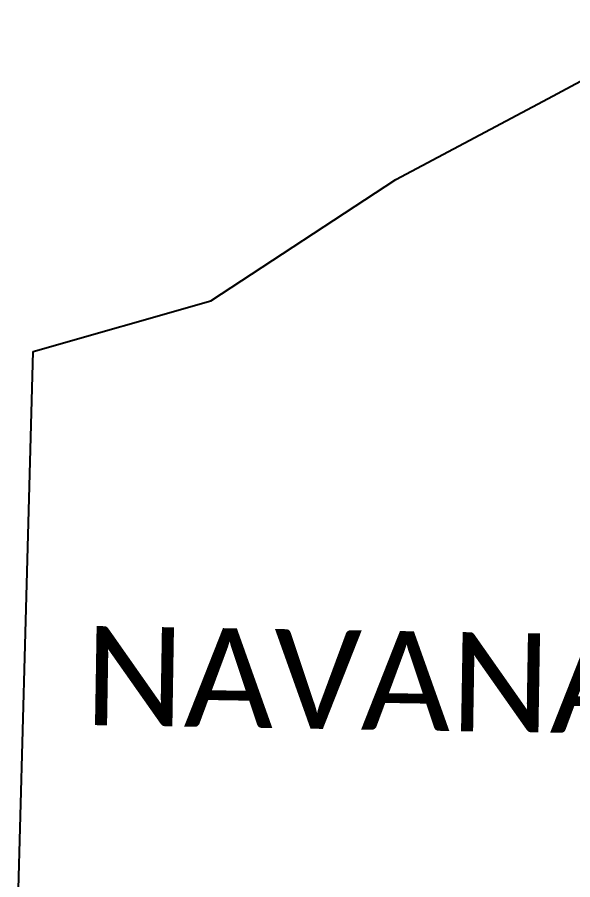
# Model space of a CAD drawing. Header units: metres. Extents: x 305916 to 307553, y 1943168 to 1944979.
# Drawn here: x 305916 to 306477, y 1944073 to 1944944 of the extents above; entities that cross this region are included whole.
import ezdxf

# ---------------------------------------------------------------- set-up
doc = ezdxf.new("R2010")
doc.units = ezdxf.units.M
doc.layers.add('VILLAGE NAME', color=250, linetype='Continuous')
doc.styles.get("Standard").update_dxf_attribs({"font": 'calibri.ttf'})

msp = doc.modelspace()

# ---------------------------------------------------------------- linework, layer by layer
at = {"color": 3}
for p, q in [((306451.99, 1944862.07), (306605.6, 1944943.94)), ((306298.38, 1944780.2), (306451.99, 1944862.07)), ((306111.63, 1944657.69), (306298.38, 1944780.2)), ((305932.14, 1944606.63), (306111.63, 1944657.69)), ((305924.19, 1944310.34), (305932.14, 1944606.63)), ((305916.24, 1944014.05), (305924.19, 1944310.34))]:
    msp.add_line(p, q, dxfattribs=at)

# ---------------------------------------------------------------- texts
at = {"layer": 'VILLAGE NAME'}
msp.add_text('NAVANAGAR', height=100, rotation=359.05347, dxfattribs=at).set_placement((305983.41, 1944229.69))

doc.saveas('drawing.dxf')
